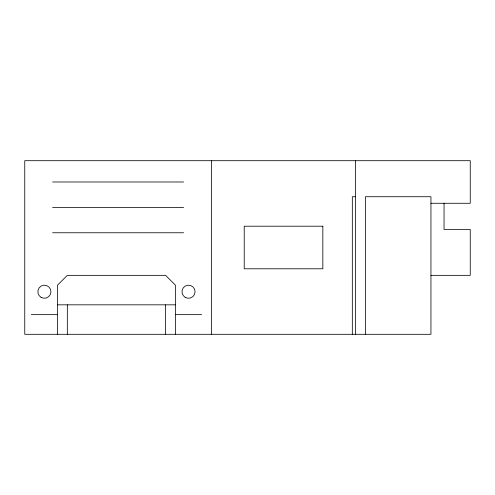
<?xml version="1.0" encoding="UTF-8"?>
<svg xmlns="http://www.w3.org/2000/svg" width="495" height="495" viewBox="0 0 495 495"><rect width="100%" height="100%" fill="white"/><g stroke="black" fill="none" stroke-linecap="round" stroke-linejoin="round"><path stroke-width="0.74" d="M52.594 181.987L183.62 181.987M355.602 196.725L352.322 196.725L352.322 334.304M430.941 203.278L470.25 203.278L470.25 160.696L24.75 160.696L24.75 334.304L430.941 334.304L430.941 196.725L365.428 196.725L365.428 334.304M52.594 207.374L183.62 207.374M52.594 232.761L183.62 232.761M430.941 275.344L470.25 275.344L470.25 229.482L444.046 229.482L444.046 203.191M57.507 304.827L175.434 304.827M31.303 314.653L57.507 314.653M175.434 314.653L201.638 314.653M355.602 160.696L355.602 334.304M211.464 160.696L211.464 334.304M175.434 334.304L175.434 285.17L165.608 275.344L67.332 275.344L57.507 285.17L57.507 334.304M165.608 304.827L165.608 334.304M67.332 304.827L67.332 334.304M322.839 226.209L244.227 226.209L244.227 268.791L322.839 268.791L322.839 226.209M185.26 297.396A6.553 6.553 0 0 0 195.086 291.722A6.553 6.553 0 0 0 185.26 286.048A6.553 6.553 0 0 0 185.26 297.396M41.128 297.396A6.553 6.553 0 0 0 50.954 291.722A6.553 6.553 0 0 0 41.128 286.048A6.553 6.553 0 0 0 41.128 297.396"/></g></svg>
